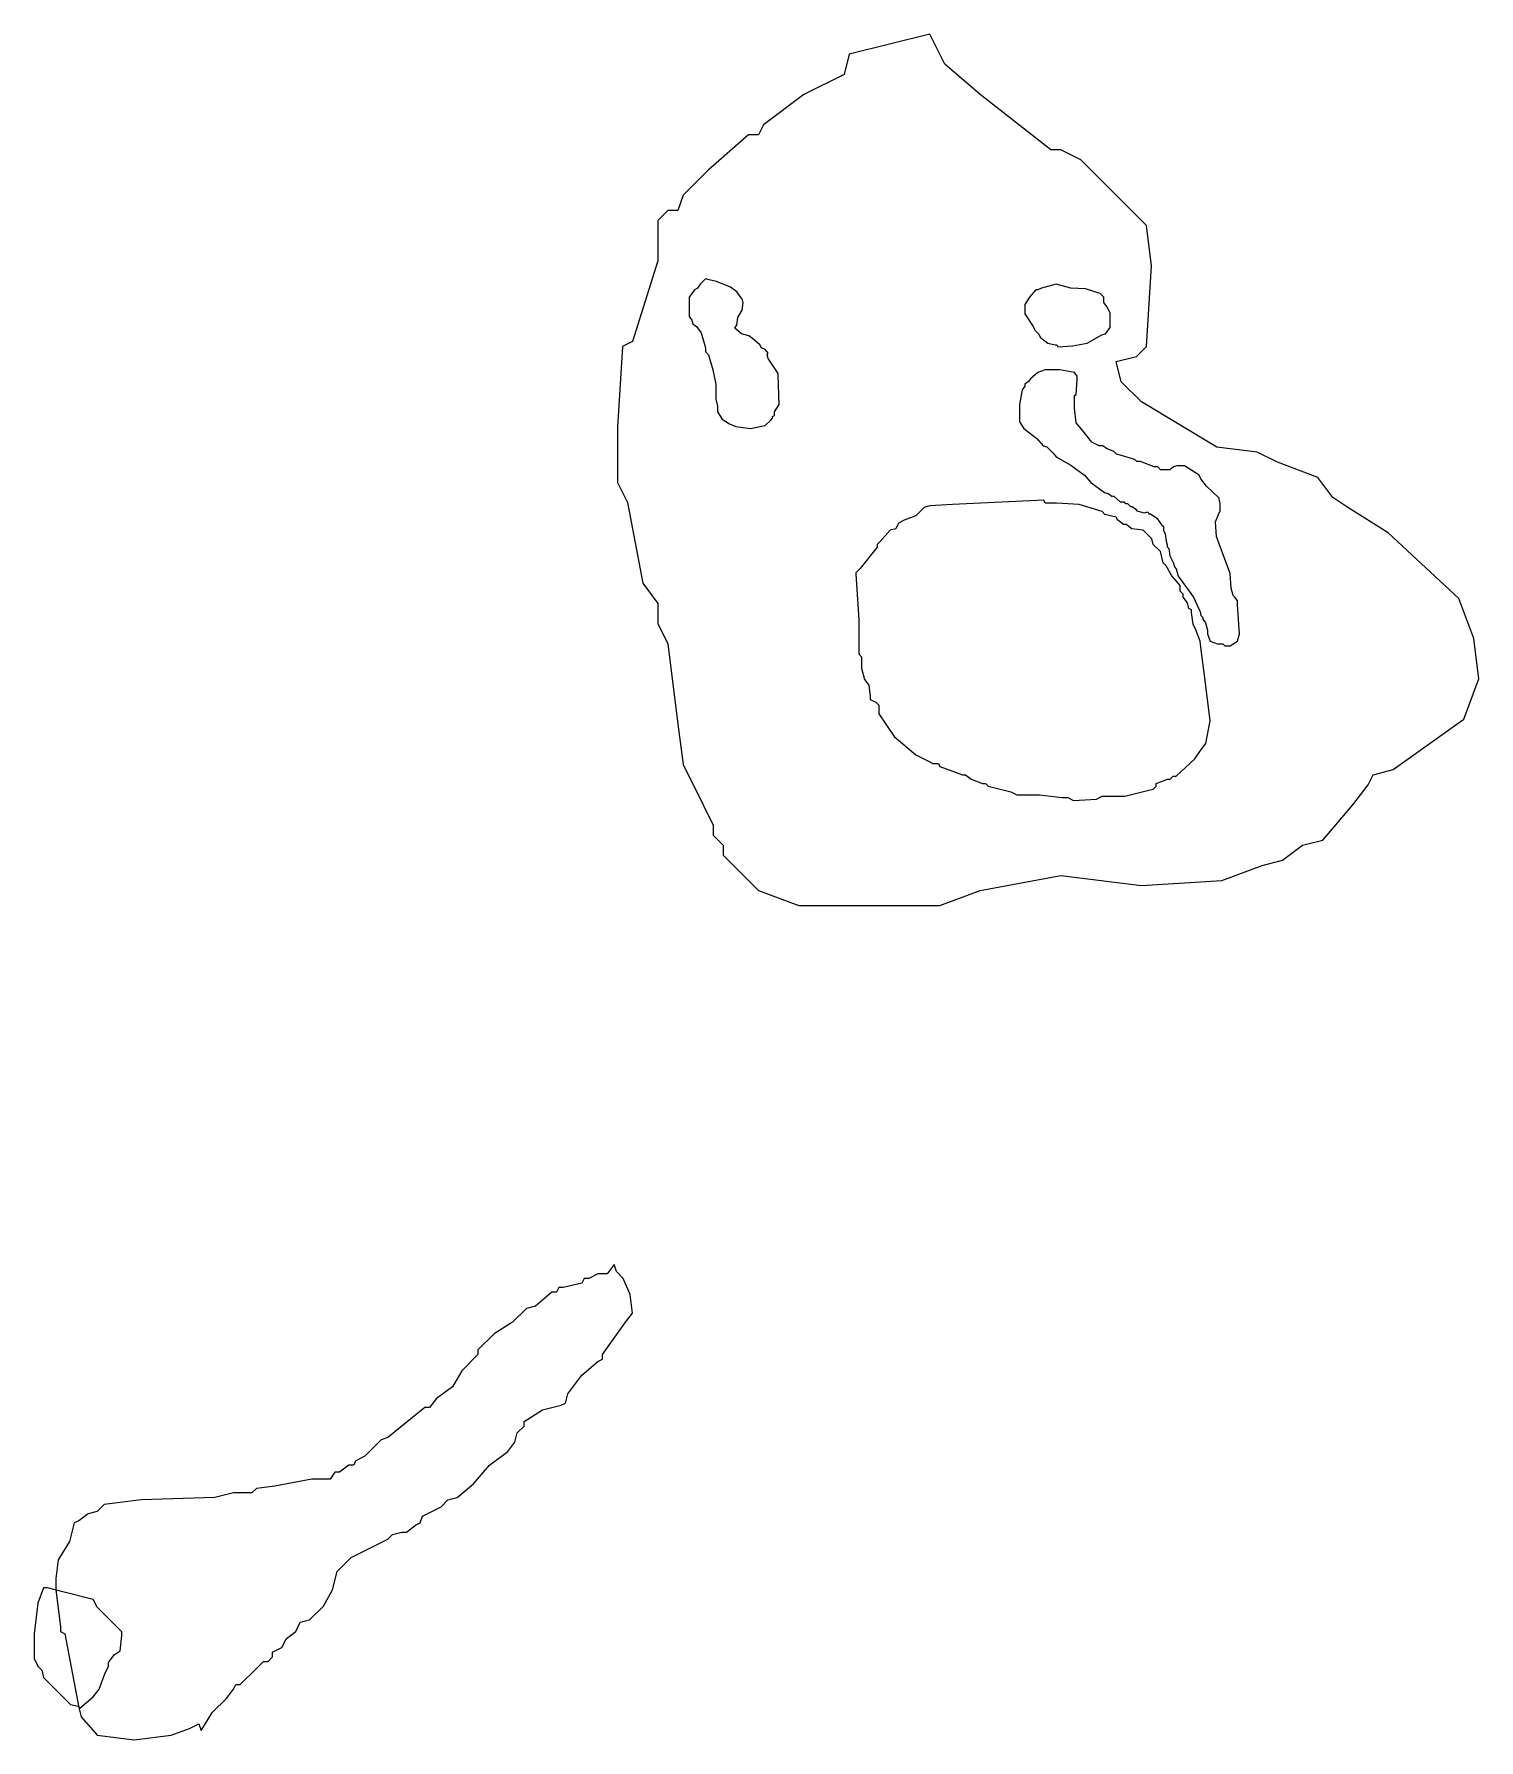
# Model space of a CAD drawing. Header units: metres. Extents: x 7.23 to 8.64, y 8.76 to 10.42.
import ezdxf

# ---------------------------------------------------------------- set-up
doc = ezdxf.new("R2010")
doc.units = ezdxf.units.M

msp = doc.modelspace()

# ---------------------------------------------------------------- linework, layer by layer
at = {"color": 31}
for points in [[(7.79814, 9.98398), (7.80799, 9.96429), (7.82276, 9.88552), (7.83753, 9.86583), (7.83753, 9.84614), (7.84737, 9.82645), (7.85722, 9.74768), (7.86214, 9.70829), (7.88183, 9.66891), (7.89168, 9.64922), (7.89168, 9.63937), (7.90153, 9.62952), (7.90153, 9.61968), (7.93599, 9.58522), (7.97537, 9.57045), (8.05414, 9.57045), (8.09353, 9.57045), (8.11322, 9.57045), (8.1526, 9.58522), (8.23137, 9.59998), (8.31014, 9.59014), (8.38891, 9.59506), (8.42829, 9.60983), (8.44799, 9.61475), (8.46768, 9.62952), (8.48737, 9.63445), (8.51691, 9.66891), (8.53168, 9.6886), (8.5366, 9.69845), (8.55629, 9.70337), (8.62522, 9.7526), (8.63999, 9.79198), (8.63506, 9.83137), (8.62029, 9.87075), (8.55137, 9.93475), (8.51199, 9.95937), (8.49722, 9.96921), (8.48245, 9.98891), (8.44306, 10.0037), (8.42337, 10.0135), (8.38399, 10.0184), (8.31014, 10.0628), (8.29045, 10.0824), (8.28553, 10.1021), (8.30522, 10.1071), (8.31506, 10.1169), (8.31999, 10.1957), (8.31506, 10.2351), (8.25106, 10.2991), (8.23137, 10.3089), (8.22153, 10.3089), (8.1526, 10.3631), (8.11814, 10.3926), (8.10829, 10.4123), (8.10337, 10.4221), (8.0246, 10.4024), (8.01968, 10.3828), (7.98029, 10.3631), (7.94091, 10.3335), (7.93599, 10.3237), (7.92614, 10.3237), (7.88676, 10.2892), (7.86214, 10.2646), (7.85722, 10.2498), (7.84737, 10.2498), (7.83753, 10.24), (7.83753, 10.2006), (7.81291, 10.1218), (7.80306, 10.1169), (7.79814, 10.0381), (7.79814, 9.99875), (7.79814, 9.98891)], [(7.24908, 8.90183), (7.25359, 8.86575), (7.25359, 8.86124), (7.2581, 8.85899), (7.27163, 8.78683), (7.27388, 8.77782), (7.28967, 8.75978), (7.32574, 8.75527), (7.36182, 8.75978), (7.37986, 8.76654), (7.38888, 8.77105), (7.39113, 8.76429), (7.40241, 8.78232), (7.41593, 8.79585), (7.4227, 8.80487), (7.42495, 8.80938), (7.42946, 8.80938), (7.44525, 8.82517), (7.45201, 8.83193), (7.45652, 8.83193), (7.46103, 8.83644), (7.46103, 8.84095), (7.47005, 8.84546), (7.47456, 8.85448), (7.48358, 8.86124), (7.48809, 8.87026), (7.49711, 8.87252), (7.51064, 8.88604), (7.51965, 8.90183), (7.52416, 8.91987), (7.53769, 8.93339), (7.57377, 8.95143), (7.57828, 8.95594), (7.5873, 8.9582), (7.59181, 8.9582), (7.60083, 8.96496), (7.60534, 8.96722), (7.60759, 8.97398), (7.62563, 8.983), (7.63239, 8.98976), (7.64141, 8.99202), (7.6572, 9.00555), (7.67298, 9.02358), (7.69102, 9.03711), (7.69778, 9.04613), (7.70004, 9.05515), (7.7068, 9.06192), (7.7068, 9.06643), (7.72484, 9.0777), (7.74288, 9.08221), (7.74739, 9.08446), (7.74964, 9.09348), (7.76317, 9.11152), (7.77895, 9.12505), (7.78346, 9.1273), (7.78346, 9.13181), (7.80601, 9.16338), (7.81277, 9.1724), (7.81052, 9.19044), (7.80375, 9.20622), (7.79699, 9.21299), (7.79474, 9.21975), (7.78797, 9.21073), (7.77895, 9.21073), (7.76993, 9.20622), (7.76542, 9.20622), (7.76317, 9.20171), (7.74513, 9.1972), (7.74062, 9.1972), (7.73837, 9.19269), (7.73386, 9.19269), (7.71807, 9.17916), (7.70905, 9.17691), (7.69553, 9.16338), (7.67749, 9.15211), (7.6617, 9.13632), (7.6617, 9.13181), (7.64592, 9.11603), (7.6369, 9.10025), (7.62112, 9.08897), (7.61435, 9.07995), (7.60984, 9.07995), (7.57377, 9.05064), (7.567, 9.04839), (7.55122, 9.0326), (7.5422, 9.02809), (7.53995, 9.02358), (7.53544, 9.02358), (7.52642, 9.01682), (7.52191, 9.01682), (7.5174, 9.01006), (7.49936, 9.01006), (7.46328, 9.00329), (7.44525, 9.00104), (7.44074, 8.99653), (7.4227, 8.99653), (7.40466, 8.99202), (7.33251, 8.98976), (7.29643, 8.98525), (7.28967, 8.97849), (7.28065, 8.97623), (7.27163, 8.96947), (7.26712, 8.96722), (7.26261, 8.94918), (7.25134, 8.93114), (7.24908, 8.9131), (7.24908, 8.90408)]]:
    msp.add_lwpolyline(points, close=True, dxfattribs=at)
at = {"color": 227}
for points in [[(7.86809, 10.1462), (7.87078, 10.1426), (7.87167, 10.139), (7.87526, 10.1364), (7.87974, 10.1301), (7.88423, 10.1157), (7.88423, 10.1121), (7.88692, 10.1086), (7.8914, 10.0942), (7.89409, 10.0799), (7.89409, 10.0655), (7.89588, 10.0584), (7.89588, 10.0548), (7.89588, 10.053), (7.90036, 10.0458), (7.90754, 10.0413), (7.91381, 10.0386), (7.92816, 10.0368), (7.9425, 10.0395), (7.94788, 10.0449), (7.94967, 10.0467), (7.94967, 10.0485), (7.95147, 10.0494), (7.95147, 10.053), (7.95595, 10.0601), (7.95505, 10.0888), (7.95505, 10.0906), (7.94519, 10.105), (7.9443, 10.1086), (7.94519, 10.1104), (7.9425, 10.1139), (7.93892, 10.1157), (7.93712, 10.1184), (7.92995, 10.1247), (7.92636, 10.1274), (7.91919, 10.1292), (7.91292, 10.1346), (7.91471, 10.1381), (7.91561, 10.1453), (7.92009, 10.1525), (7.92098, 10.1597), (7.92009, 10.1632), (7.91471, 10.1704), (7.90843, 10.1749), (7.89499, 10.1803), (7.88781, 10.1821), (7.88423, 10.183), (7.87885, 10.1776), (7.87616, 10.174), (7.87347, 10.1722), (7.86809, 10.165), (7.86809, 10.1507), (7.86809, 10.1471)], [(8.19622, 10.1489), (8.20429, 10.1364), (8.20609, 10.1328), (8.20967, 10.1292), (8.21147, 10.1256), (8.21864, 10.1202), (8.22581, 10.1184), (8.2276, 10.1184), (8.2285, 10.1166), (8.24284, 10.1175), (8.25719, 10.1202), (8.27153, 10.1283), (8.27512, 10.1292), (8.2796, 10.1355), (8.2796, 10.1498), (8.27602, 10.1561), (8.27333, 10.1597), (8.27333, 10.1632), (8.27333, 10.165), (8.26974, 10.1686), (8.2554, 10.1731), (8.24105, 10.174), (8.22671, 10.1776), (8.21236, 10.174), (8.20878, 10.1722), (8.20698, 10.1722), (8.20071, 10.165), (8.19622, 10.1579), (8.19622, 10.1507), (8.19622, 10.1498)], [(8.19085, 10.0431), (8.19533, 10.0368), (8.20788, 10.027), (8.21416, 10.0198), (8.21774, 10.0189), (8.22402, 10.0126), (8.22671, 10.009), (8.24105, 10.001), (8.2545, 9.99111), (8.26078, 9.98394), (8.27422, 9.97408), (8.27781, 9.97318), (8.2814, 9.97049), (8.28319, 9.97049), (8.28947, 9.96511), (8.29305, 9.96511), (8.29484, 9.96332), (8.29664, 9.96332), (8.29933, 9.96063), (8.30112, 9.96063), (8.30471, 9.95794), (8.3056, 9.95614), (8.31278, 9.95435), (8.31636, 9.95525), (8.31726, 9.95345), (8.31905, 9.95345), (8.32533, 9.94897), (8.32981, 9.9427), (8.3316, 9.9409), (8.3316, 9.93732), (8.3334, 9.93373), (8.33429, 9.92656), (8.33519, 9.92297), (8.33519, 9.92118), (8.33698, 9.91939), (8.33788, 9.91221), (8.34147, 9.90504), (8.34236, 9.90146), (8.34415, 9.89966), (8.34595, 9.89249), (8.35581, 9.87904), (8.36119, 9.87187), (8.36746, 9.85752), (8.36836, 9.85394), (8.37015, 9.85215), (8.37015, 9.85035), (8.37284, 9.84677), (8.37464, 9.83959), (8.37464, 9.83601), (8.37733, 9.82883), (8.3845, 9.82615), (8.38809, 9.82615), (8.38988, 9.82615), (8.39167, 9.82435), (8.39526, 9.82435), (8.39705, 9.82435), (8.40422, 9.82883), (8.40602, 9.83601), (8.40422, 9.8647), (8.40422, 9.86828), (8.40153, 9.87187), (8.39974, 9.87366), (8.39795, 9.88083), (8.39705, 9.89518), (8.38629, 9.92387), (8.3836, 9.93104), (8.38271, 9.94539), (8.3854, 9.95256), (8.38719, 9.95614), (8.38719, 9.96332), (8.38629, 9.9669), (8.38629, 9.9687), (8.37374, 9.98035), (8.36836, 9.98752), (8.36657, 9.99111), (8.35222, 10.0001), (8.34505, 10.0001), (8.34147, 9.99918), (8.33788, 9.99649), (8.33071, 9.99649), (8.32891, 9.99649), (8.32622, 9.99918), (8.32264, 9.99918), (8.30919, 10.0046), (8.3056, 10.0046), (8.30381, 10.0064), (8.28947, 10.0108), (8.28588, 10.0117), (8.28319, 10.0144), (8.27602, 10.0171), (8.27243, 10.0198), (8.26884, 10.0198), (8.26167, 10.0234), (8.25181, 10.0359), (8.24643, 10.0422), (8.24464, 10.0566), (8.24464, 10.0637), (8.24464, 10.0673), (8.24464, 10.0691), (8.24643, 10.07), (8.24733, 10.0844), (8.24733, 10.0879), (8.24464, 10.0915), (8.23029, 10.0942), (8.21595, 10.0942), (8.20878, 10.0915), (8.2016, 10.0852), (8.19981, 10.0826), (8.19622, 10.0799), (8.19622, 10.0781), (8.19353, 10.0745), (8.19085, 10.0601), (8.19085, 10.0458), (8.19085, 10.044)]]:
    msp.add_lwpolyline(points, close=True, dxfattribs=at)
at = {"color": 224}
msp.add_lwpolyline([(8.03112, 9.8943), (8.0339, 9.84981), (8.0339, 9.82756), (8.0339, 9.81644), (8.03668, 9.81365), (8.03668, 9.80253), (8.03947, 9.79141), (8.04364, 9.78585), (8.04503, 9.77472), (8.04503, 9.77194), (8.05059, 9.76916), (8.05337, 9.76638), (8.05337, 9.76082), (8.05337, 9.75804), (8.06866, 9.73579), (8.08952, 9.71771), (8.10064, 9.71215), (8.10621, 9.70937), (8.11177, 9.70937), (8.11316, 9.70659), (8.13541, 9.69825), (8.13819, 9.69825), (8.14375, 9.69408), (8.15487, 9.68991), (8.15765, 9.68991), (8.16043, 9.68713), (8.18268, 9.68156), (8.18824, 9.67878), (8.21049, 9.67878), (8.23274, 9.676), (8.2383, 9.676), (8.24386, 9.67322), (8.26611, 9.67461), (8.27167, 9.67739), (8.29391, 9.67739), (8.31616, 9.68295), (8.32172, 9.68434), (8.3245, 9.68713), (8.3245, 9.68991), (8.33563, 9.69408), (8.33841, 9.69408), (8.34119, 9.69686), (8.34397, 9.69686), (8.36205, 9.71354), (8.369, 9.72328), (8.37317, 9.72884), (8.37734, 9.75108), (8.37178, 9.79558), (8.369, 9.81783), (8.36761, 9.82895), (8.36344, 9.84007), (8.36066, 9.84563), (8.35926, 9.85676), (8.35926, 9.85954), (8.35648, 9.86093), (8.35509, 9.86649), (8.35092, 9.87205), (8.35092, 9.87483), (8.34814, 9.87761), (8.34814, 9.88318), (8.3398, 9.89291), (8.33424, 9.90264), (8.33146, 9.90542), (8.32868, 9.91655), (8.32172, 9.9235), (8.32033, 9.92906), (8.31199, 9.9374), (8.30087, 9.93879), (8.2953, 9.94296), (8.29252, 9.94296), (8.28696, 9.94714), (8.28557, 9.94992), (8.27445, 9.9527), (8.27167, 9.95548), (8.24942, 9.96243), (8.22717, 9.96382), (8.21605, 9.96382), (8.21466, 9.9666), (8.12567, 9.96243), (8.10343, 9.96104), (8.09786, 9.95965), (8.08952, 9.95131), (8.0784, 9.94714), (8.07284, 9.94435), (8.07006, 9.93879), (8.06449, 9.9374), (8.05476, 9.92628), (8.05198, 9.9235), (8.05198, 9.92072), (8.03529, 9.89986), (8.03112, 9.89569)], close=True, dxfattribs=at)
at = {"color": 236}
msp.add_lwpolyline([(7.22791, 8.83473), (7.23164, 8.82727), (7.23538, 8.82354), (7.23724, 8.81607), (7.24844, 8.80488), (7.26337, 8.78995), (7.27083, 8.78808), (7.2727, 8.78621), (7.28576, 8.79741), (7.29136, 8.80488), (7.29696, 8.8198), (7.30069, 8.82727), (7.30069, 8.831), (7.30629, 8.83847), (7.31189, 8.8422), (7.31376, 8.85713), (7.31376, 8.86086), (7.2895, 8.88512), (7.28576, 8.89259), (7.2559, 8.90005), (7.24097, 8.90379), (7.23724, 8.90379), (7.23164, 8.88886), (7.22791, 8.859), (7.22791, 8.84407), (7.22791, 8.8366)], close=True, dxfattribs=at)

doc.saveas('drawing.dxf')
